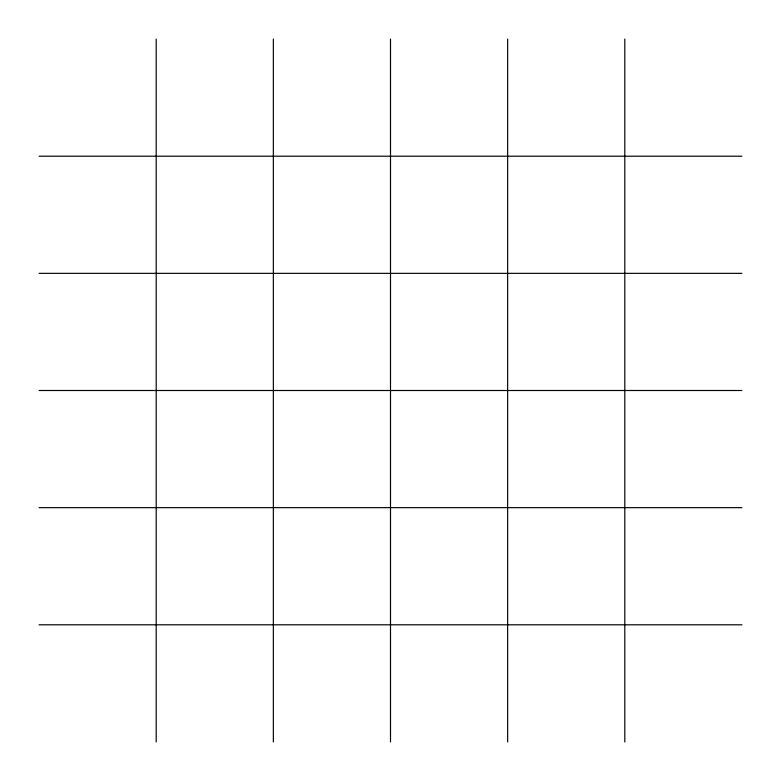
<?xml version="1.0" encoding="UTF-8"?>
<svg xmlns="http://www.w3.org/2000/svg" width="781" height="781" viewBox="0 0 781 781"><rect width="100%" height="100%" fill="white"/><g stroke="black" fill="none" stroke-linecap="round" stroke-linejoin="round"><path stroke-width="1.17" d="M39.05 156.2L741.95 156.2M39.05 273.35L741.95 273.35M39.05 390.5L741.95 390.5M39.05 507.65L741.95 507.65M39.05 624.8L741.95 624.8M624.8 39.05L624.8 741.95M507.65 39.05L507.65 741.95M390.5 39.05L390.5 741.95M273.35 39.05L273.35 741.95M156.2 39.05L156.2 741.95"/></g></svg>
